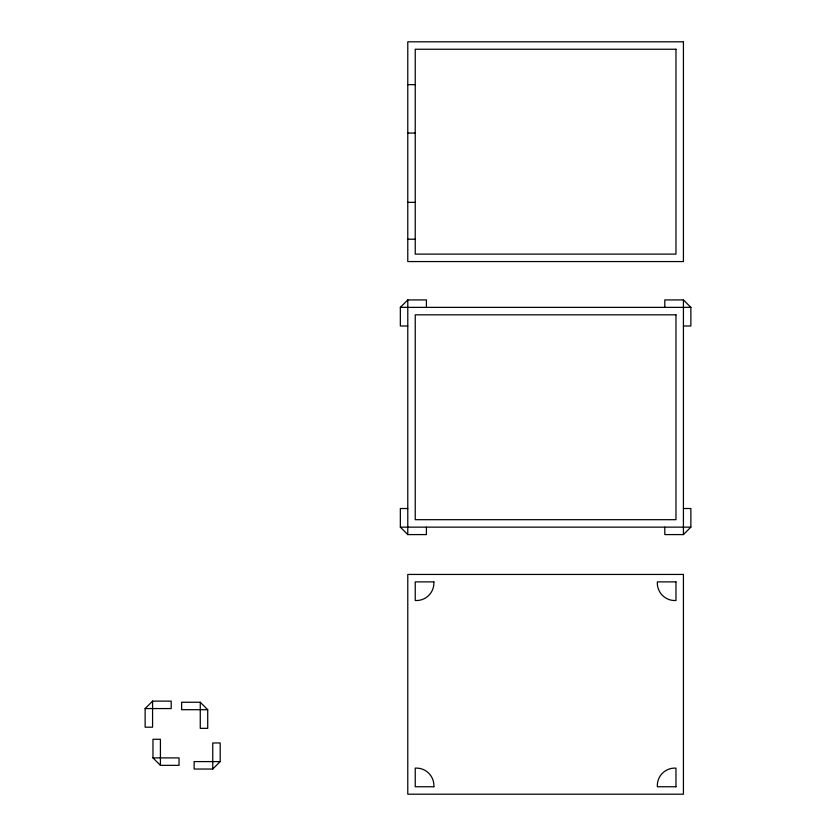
<?xml version="1.0" encoding="UTF-8"?>
<svg xmlns="http://www.w3.org/2000/svg" width="836" height="836" viewBox="0 0 836 836"><rect width="100%" height="100%" fill="white"/><g stroke="black" fill="none" stroke-linecap="round" stroke-linejoin="round"><path stroke-width="1.25" d="M407.78 325.998L400.339 325.998L400.339 307.376L407.78 299.925L426.412 299.925L426.412 307.376M145.13 708.562L152.58 701.122L171.202 701.122L171.202 708.562L145.13 708.562L145.13 727.195L152.58 727.195L152.58 701.122M212.752 769.036L220.202 761.596L220.202 742.964L212.752 742.964L212.752 769.036L194.13 769.036L194.13 761.596L220.202 761.596M664.798 527.14L664.798 534.591L683.42 534.591L690.87 527.14L690.87 508.518L683.42 508.518M407.78 84.635L415.231 84.635M407.78 133.06L415.231 133.06M407.78 202.343L415.231 202.343M407.78 239.211L415.231 239.211M683.42 325.998L690.87 325.998L690.87 307.376L683.42 299.925L664.798 299.925L664.798 307.376M400.339 307.376L690.87 307.376M407.78 508.518L400.339 508.518L400.339 527.14L407.78 534.591L426.412 534.591L426.412 527.14M400.339 527.14L690.87 527.14M200.264 702.25L181.642 702.25L181.642 709.701L207.715 709.701L207.715 728.334L200.264 728.334L200.264 702.25L207.715 709.701M152.967 757.897L179.04 757.897L179.04 765.348L160.418 765.348L152.967 757.897L152.967 739.275L160.418 739.275L160.418 765.348M683.42 299.925L683.42 534.591M407.78 299.925L407.78 534.591M683.42 41.8L407.78 41.8L407.78 261.563L683.42 261.563L683.42 41.8M675.969 49.251L415.231 49.251L415.231 254.113L675.969 254.113L675.969 49.251M675.969 314.827L415.231 314.827L415.231 519.689L675.969 519.689L675.969 314.827M683.42 574.437L407.78 574.437L407.78 794.2L683.42 794.2L683.42 574.437M433.863 581.887L415.231 581.887L415.231 600.509A17.525 17.525 0 0 0 433.863 581.887M675.969 581.887L657.347 581.887A17.525 17.525 0 0 0 675.969 600.509L675.969 581.887M433.863 786.749L415.231 786.749L415.231 768.127A17.525 17.525 0 0 1 433.863 786.749M675.969 786.749L657.347 786.749A17.525 17.525 0 0 1 675.969 768.127L675.969 786.749"/></g></svg>
